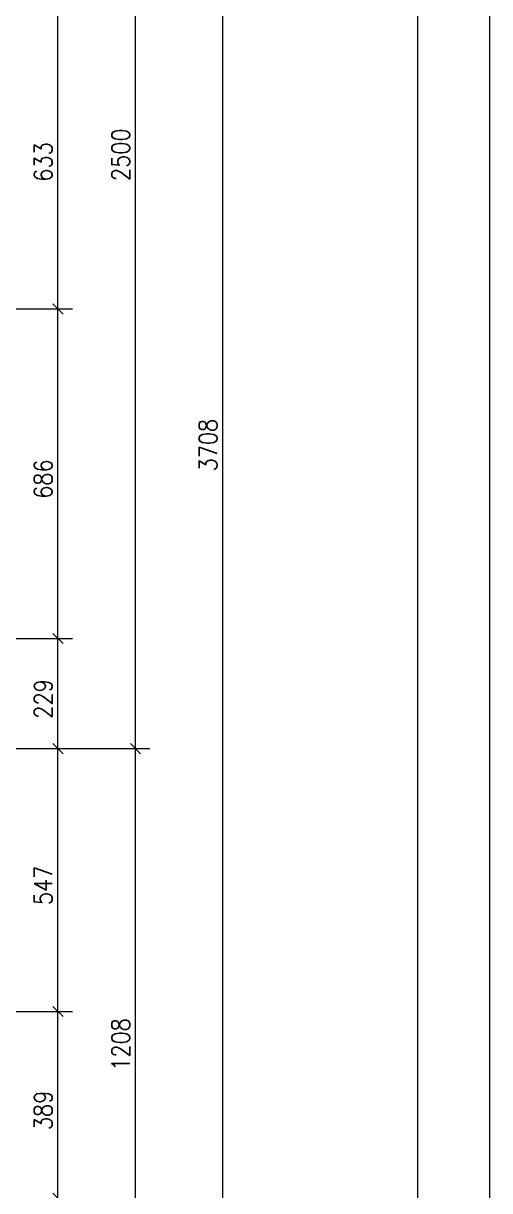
# Model space of a CAD drawing. Header units: millimetres. Extents: x 5 to 846, y 5 to 599.
# Drawn here: x 781.3 to 846, y 139 to 300.9 of the extents above; entities that cross this region are included whole.
import ezdxf

# ---------------------------------------------------------------- set-up
doc = ezdxf.new("R2010")
doc.units = ezdxf.units.MM
doc.linetypes.add('XKITLINE00', pattern=[0])
doc.layers.add('Cota', color=4, linetype='Continuous', lineweight=0)
doc.layers.add('Outro tipo de objeto', color=7, linetype='Continuous', lineweight=0)
doc.styles.add('SIMPLEX', font='SIMPLEX_.TTF')

# ---------------------------------------------------------------- blocks, each defined once
blk = doc.blocks.new('*A348')
at = {"layer": 'Cota', "color": 7, "linetype": 'XKITLINE00', "lineweight": 0}
for p, q in [((622.25, 303.52), (675.56, 303.52)), ((679.28, 303.52), (788.12, 303.52)), ((785.41, 304.23), (786.82, 302.81)), ((786.12, 261.3), (786.12, 303.52)), ((670.8, 261.3), (788.12, 261.3)), ((785.41, 262.01), (786.82, 260.59))]:
    blk.add_line(p, q, dxfattribs=at)
at = {"layer": 'Cota', "color": 3}
for p in [(786.12, 303.52), (786.12, 261.3)]:
    blk.add_point(p, dxfattribs=at)
at = {"layer": 'Cota', "color": 3, "style": 'SIMPLEX', "width": 0.85}
blk.add_text('633', height=2.5, rotation=90.0002, dxfattribs=at).set_placement((785.32, 278.93))
blk = doc.blocks.new('*A349')
at = {"layer": 'Cota', "color": 7, "linetype": 'XKITLINE00', "lineweight": 0}
for p, q in [((670.8, 261.3), (788.12, 261.3)), ((785.41, 262.01), (786.82, 260.59)), ((786.12, 215.6), (786.12, 261.3)), ((723.36, 215.6), (772.33, 215.6)), ((776.18, 215.6), (788.12, 215.6)), ((785.41, 216.3), (786.82, 214.89))]:
    blk.add_line(p, q, dxfattribs=at)
at = {"layer": 'Cota', "color": 3}
for p in [(786.12, 261.3), (786.12, 215.6)]:
    blk.add_point(p, dxfattribs=at)
at = {"layer": 'Cota', "color": 3, "style": 'SIMPLEX', "width": 0.85}
blk.add_text('686', height=2.5, rotation=90.0002, dxfattribs=at).set_placement((785.32, 234.97))
blk = doc.blocks.new('*A350')
at = {"layer": 'Cota', "color": 7, "linetype": 'XKITLINE00', "lineweight": 0}
for p, q in [((723.36, 215.6), (772.33, 215.6)), ((776.18, 215.6), (788.12, 215.6)), ((785.41, 216.3), (786.82, 214.89)), ((786.12, 200.34), (786.12, 215.6)), ((785.41, 201.05), (786.82, 199.63)), ((743.36, 200.34), (788.12, 200.34))]:
    blk.add_line(p, q, dxfattribs=at)
at = {"layer": 'Cota', "color": 3}
for p in [(786.12, 215.6), (786.12, 200.34)]:
    blk.add_point(p, dxfattribs=at)
at = {"layer": 'Cota', "color": 3, "style": 'SIMPLEX', "width": 0.85}
blk.add_text('229', height=2.5, rotation=90.0002, dxfattribs=at).set_placement((785.32, 204.49))
blk = doc.blocks.new('*A351')
at = {"layer": 'Cota', "color": 7, "linetype": 'XKITLINE00', "lineweight": 0}
for p, q in [((785.41, 201.05), (786.82, 199.63)), ((743.36, 200.34), (788.12, 200.34)), ((786.12, 163.87), (786.12, 200.34)), ((741.75, 163.87), (788.12, 163.87)), ((785.41, 164.58), (786.82, 163.17))]:
    blk.add_line(p, q, dxfattribs=at)
at = {"layer": 'Cota', "color": 3}
for p in [(786.12, 200.34), (786.12, 163.87)]:
    blk.add_point(p, dxfattribs=at)
at = {"layer": 'Cota', "color": 3, "style": 'SIMPLEX', "width": 0.85}
blk.add_text('547', height=2.5, rotation=90.0002, dxfattribs=at).set_placement((785.32, 178.63))
blk = doc.blocks.new('*A352')
at = {"layer": 'Cota', "color": 7, "linetype": 'XKITLINE00', "lineweight": 0}
for p, q in [((741.75, 163.87), (788.12, 163.87)), ((785.41, 164.58), (786.82, 163.17)), ((786.12, 137.97), (786.12, 163.87)), ((741.75, 137.97), (788.12, 137.97)), ((785.41, 138.68), (786.82, 137.26))]:
    blk.add_line(p, q, dxfattribs=at)
at = {"layer": 'Cota', "color": 3}
for p in [(786.12, 163.87), (786.12, 137.97)]:
    blk.add_point(p, dxfattribs=at)
at = {"layer": 'Cota', "color": 3, "style": 'SIMPLEX', "width": 0.85}
blk.add_text('389', height=2.5, rotation=90.0002, dxfattribs=at).set_placement((785.32, 147.44))
blk = doc.blocks.new('*A354')
at = {"layer": 'Cota', "color": 7, "linetype": 'XKITLINE00', "lineweight": 0}
for p, q in [((796.88, 200.34), (796.88, 367.01)), ((796.17, 201.05), (797.58, 199.63)), ((743.36, 200.34), (798.88, 200.34))]:
    blk.add_line(p, q, dxfattribs=at)
at = {"layer": 'Cota', "color": 3}
blk.add_point((796.88, 200.34), dxfattribs=at)
at = {"layer": 'Cota', "color": 3, "style": 'SIMPLEX', "width": 0.85}
blk.add_text('2500', height=2.5, rotation=90.0002, dxfattribs=at).set_placement((796.08, 279.03))
blk = doc.blocks.new('*A355')
at = {"layer": 'Cota', "color": 7, "linetype": 'XKITLINE00', "lineweight": 0}
blk.add_line((809, 119.82), (809, 367.01), dxfattribs=at)
at = {"layer": 'Cota', "color": 3, "style": 'SIMPLEX', "width": 0.85}
blk.add_text('3708', height=2.5, rotation=90.0002, dxfattribs=at).set_placement((808.2, 238.77))
blk = doc.blocks.new('*A438')
at = {"layer": 'Cota', "color": 7, "linetype": 'XKITLINE00', "lineweight": 0}
for p, q in [((796.17, 201.05), (797.58, 199.63)), ((743.36, 200.34), (798.88, 200.34)), ((796.88, 119.82), (796.88, 200.34)), ((743.36, 119.82), (798.88, 119.82)), ((796.17, 120.52), (797.58, 119.11))]:
    blk.add_line(p, q, dxfattribs=at)
at = {"layer": 'Cota', "color": 3}
for p in [(796.88, 200.34), (796.88, 119.82)]:
    blk.add_point(p, dxfattribs=at)
at = {"layer": 'Cota', "color": 3, "style": 'SIMPLEX', "width": 0.85}
blk.add_text('1208', height=2.5, rotation=90.0002, dxfattribs=at).set_placement((796.08, 155.67))

msp = doc.modelspace()

# ---------------------------------------------------------------- linework, layer by layer
at = {"layer": 'Outro tipo de objeto', "color": 7, "linetype": 'XKITLINE00', "lineweight": 0}
msp.add_line((846, 599), (846, 5), dxfattribs=at)
at = {"layer": 'Outro tipo de objeto', "color": 6, "linetype": 'XKITLINE00', "lineweight": 0}
msp.add_line((836, 589), (836, 15), dxfattribs=at)

# ---------------------------------------------------------------- block references
at = {"lineweight": 0}
for name in ['*A354', '*A355', '*A348', '*A349', '*A350', '*A351', '*A438', '*A352']:
    msp.add_blockref(name, (0, 0), dxfattribs=at)

doc.saveas('drawing.dxf')
